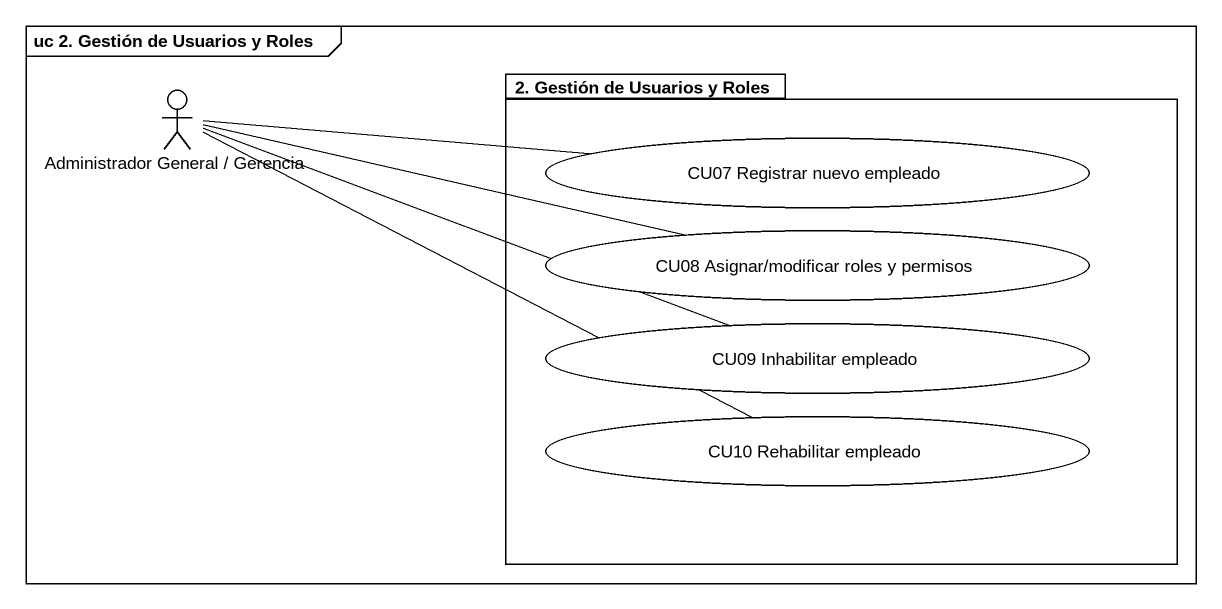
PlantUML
@startuml
mainframe uc 2. Gestión de Usuarios y Roles
actor "Administrador General / Gerencia" as Administrador_General
package "2. Gestión de Usuarios y Roles" as p2_Gestión_de_Usuarios_y {
  usecase "CU07 Registrar nuevo empleado" as CU07_Registrar_nuevo
  usecase "CU08 Asignar/modificar roles y permisos" as CU08_Asignar_modificar
  usecase "CU09 Inhabilitar empleado" as CU09_Inhabilitar_empleado
  usecase "CU10 Rehabilitar empleado" as CU10_Rehabilitar_empleado
}
Administrador_General -right- CU07_Registrar_nuevo
Administrador_General -right- CU08_Asignar_modificar
Administrador_General -right- CU09_Inhabilitar_empleado
Administrador_General -right- CU10_Rehabilitar_empleado
@enduml
